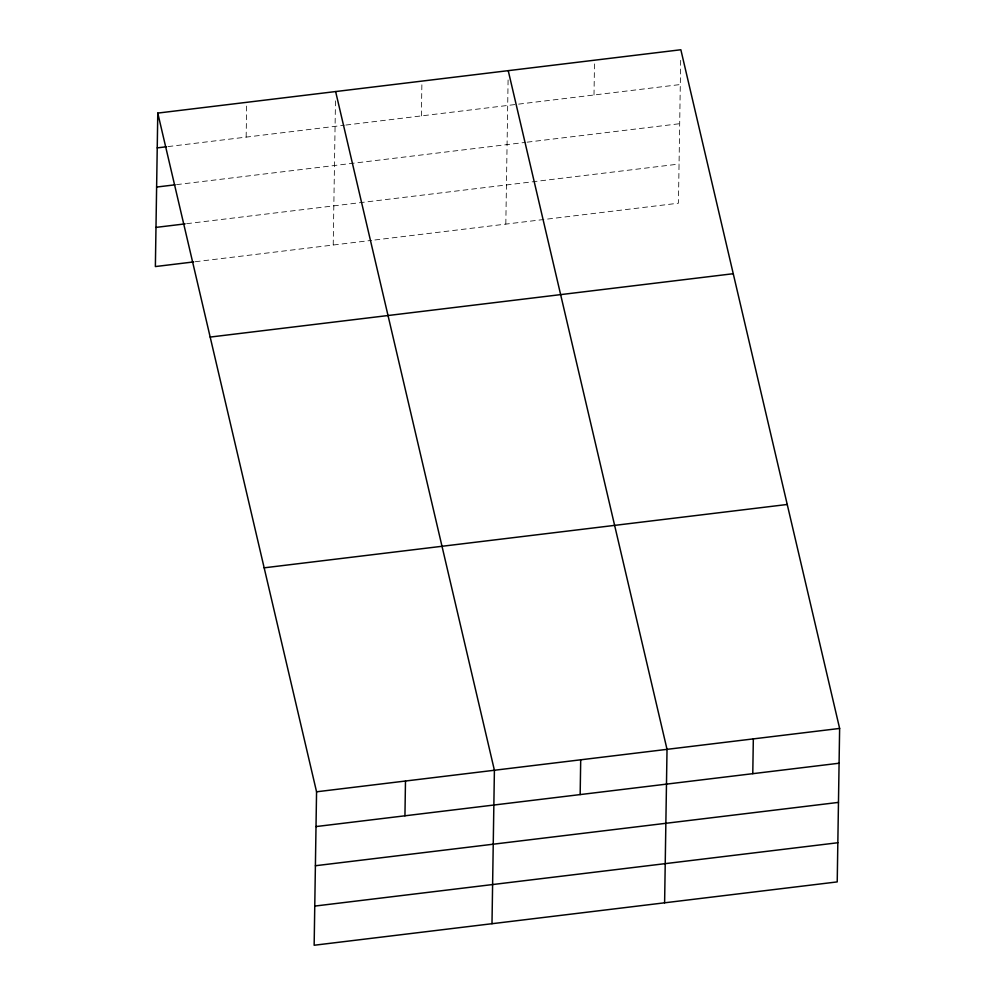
<?xml version="1.0" encoding="UTF-8"?>
<svg xmlns="http://www.w3.org/2000/svg" width="995" height="995" viewBox="0 0 995 995"><rect width="100%" height="100%" fill="white"/><g stroke="black" fill="none" stroke-linecap="round" stroke-linejoin="round"><path stroke-width="0.75" stroke-dasharray="4.97 3.73" d="M246.151 137.123L246.698 102.336M333.213 245.019L335.526 97.609M421.382 115.893L421.93 81.105M505.821 224.111L508.097 79.724M594.003 94.985L594.537 60.197M680.679 60.334L678.441 203.204L373.287 240.168M167.968 146.588L344.32 125.233M345.862 125.047L680.306 84.538M176.55 184.635L525.571 142.36M527.114 142.173L679.684 123.703M186.65 223.688L679.05 164.051M195.231 261.735L371.744 240.355"/><path stroke-width="1.49" d="M157.782 113.094L316.559 791.796L314.146 945.25L837.218 881.906L839.631 728.439L680.854 49.75L157.782 113.094L155.369 266.56L193.702 261.921M404.94 815.813L405.487 781.025M491.99 923.708L494.403 770.254L335.626 91.565M580.16 794.582L580.707 759.794M664.61 902.801L667.023 749.347L508.234 70.657M752.78 773.675L753.327 738.887M157.235 147.882L166.426 146.775M156.613 187.048L175.02 184.821M155.979 227.395L185.12 223.875M210.181 337.069L733.253 273.712M264.16 567.822L787.232 504.477M316.559 791.796L839.631 728.439M316.012 826.571L839.083 763.227M315.403 865.737L838.474 802.393M314.768 906.084L837.84 842.74"/></g></svg>
